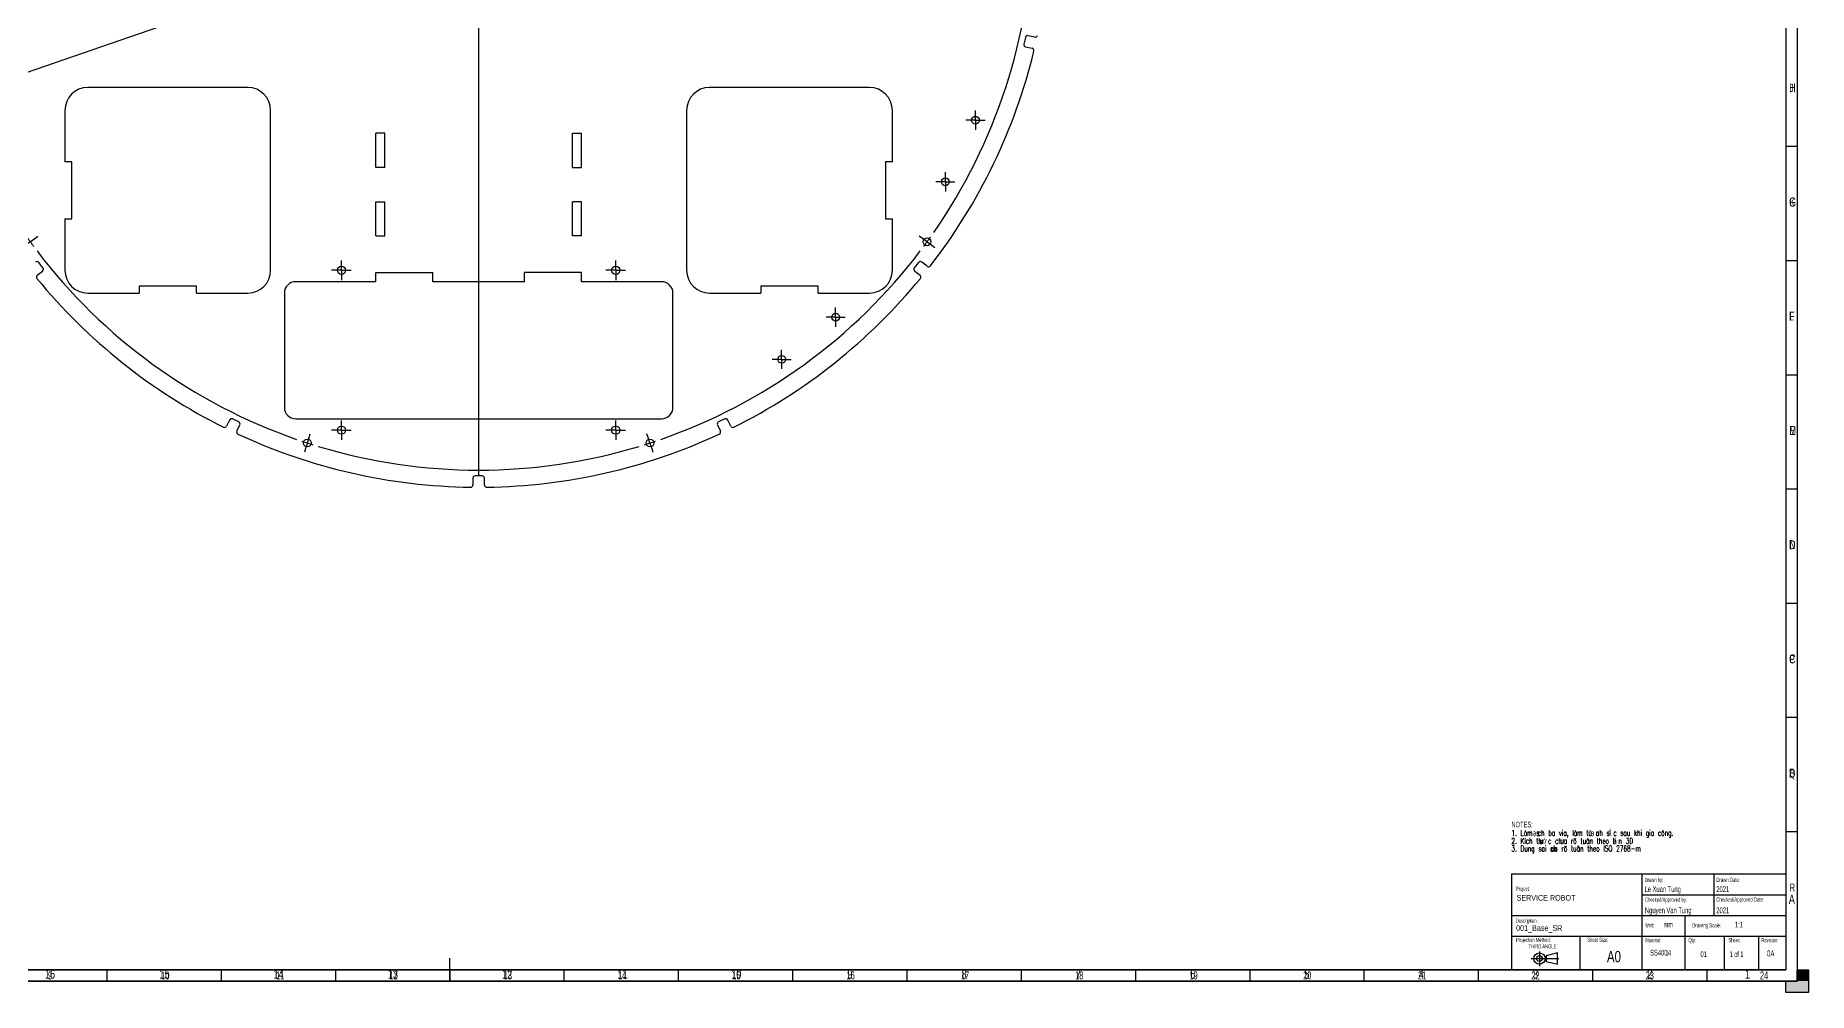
# Model space of a CAD drawing. Extents: x 0 to 1189, y 0 to 841.
# Drawn here: x 413 to 1189, y 0 to 419 of the extents above; entities that cross this region are included whole.
import ezdxf

# ---------------------------------------------------------------- set-up
doc = ezdxf.new("R2010")
doc.units = 0
doc.layers.get('0').update_dxf_attribs({"linetype": 'CONTINUOUS'})
doc.layers.add('BORDER', color=7, linetype='CONTINUOUS')
doc.layers.add('TRIM', color=7, linetype='CONTINUOUS')
doc.styles.add('MtXpl_MS_PGothic', font='txt')
doc.styles.add('SLDTEXTSTYLE0', font='TXT', dxfattribs={"width": 0.605})
doc.styles.add('SLDTEXTSTYLE1', font='TXT', dxfattribs={"width": 0.57})
doc.styles.add('SLDTEXTSTYLE2', font='TXT', dxfattribs={"width": 0.75})
doc.styles.add('SLDTEXTSTYLE3', font='TXT', dxfattribs={"width": 0.605, "bigfont": 'bigfont'})
doc.dimstyles.get("Standard").update_dxf_attribs({"dimtxt": 2.5, "dimasz": 2.5, "dimexe": 1.25, "dimexo": 0.625, "dimtad": 1, "dimcen": 2.5, "dimazin": 3, "dimtfac": 1, "dimtmove": 0, "dimatfit": 3})

# ---------------------------------------------------------------- blocks, each defined once
blk = doc.blocks.new('*U42')
at = {"layer": 'TRIM', "linetype": 'CONTINUOUS'}
for p, q in [((1184, 5), (1184, 10)), ((1189, 10), (1189, 5)), ((1179, 0), (1179, 5)), ((1189, 5), (1189, 0))]:
    blk.add_line(p, q, dxfattribs=at)
at = {"layer": 'TRIM', "linetype": 'CONTINUOUS', "extrusion": (0, 0, -1)}
for points in [[(-1184, 10), (-1189, 5), (-1184, 5)], [(-1184, 10), (-1189, 10), (-1189, 5)], [(-1179, 5), (-1189, 0), (-1179, 0)], [(-1179, 5), (-1189, 5), (-1189, 0)]]:
    blk.add_solid(points, dxfattribs=at)
blk = doc.blocks.new('*U51')
at = {"layer": 'BORDER', "color": 7, "style": 'SLDTEXTSTYLE0', "width": 0.605}
blk.add_text('11', height=3.5, dxfattribs=at).set_placement((518.57, 5.77))
blk = doc.blocks.new('*U52')
at = {"layer": 'BORDER', "color": 7, "style": 'SLDTEXTSTYLE0', "width": 0.605}
blk.add_text('9', height=3.5, dxfattribs=at).set_placement((418.8, 5.72))
blk = doc.blocks.new('*U56')
at = {"layer": 'BORDER', "color": 7, "style": 'SLDTEXTSTYLE0', "width": 0.605}
blk.add_text('12', height=3.5, dxfattribs=at).set_placement((568.15, 5.77))
blk = doc.blocks.new('*U58')
at = {"layer": 'BORDER', "color": 7, "style": 'SLDTEXTSTYLE0', "width": 0.605}
blk.add_text('10', height=3.5, dxfattribs=at).set_placement((468.33, 5.72))
blk = doc.blocks.new('*U66')
at = {"layer": 'BORDER', "color": 7, "style": 'SLDTEXTSTYLE0', "width": 0.605}
blk.add_text('14', height=3.5, dxfattribs=at).set_placement((668.15, 5.74))
blk = doc.blocks.new('*U67')
at = {"layer": 'BORDER', "color": 7, "style": 'SLDTEXTSTYLE0', "width": 0.605}
blk.add_text('15', height=3.5, dxfattribs=at).set_placement((718.15, 5.79))
blk = doc.blocks.new('*U68')
at = {"layer": 'BORDER', "color": 7, "style": 'SLDTEXTSTYLE0', "width": 0.605}
blk.add_text('13', height=3.5, dxfattribs=at).set_placement((618.15, 5.79))
blk = doc.blocks.new('*U69')
at = {"layer": 'BORDER', "color": 7, "style": 'SLDTEXTSTYLE0', "width": 0.605}
blk.add_text('16', height=3.5, dxfattribs=at).set_placement((768.15, 5.79))
blk = doc.blocks.new('*U70')
at = {"layer": 'BORDER', "color": 7, "style": 'SLDTEXTSTYLE0', "width": 0.605}
blk.add_text('19', height=3.5, dxfattribs=at).set_placement((918.15, 5.76))
blk = doc.blocks.new('*U71')
at = {"layer": 'BORDER', "color": 7, "style": 'SLDTEXTSTYLE0', "width": 0.605}
blk.add_text('18', height=3.5, dxfattribs=at).set_placement((868.15, 5.76))
blk = doc.blocks.new('*U72')
at = {"layer": 'BORDER', "color": 7, "style": 'SLDTEXTSTYLE0', "width": 0.605}
blk.add_text('17', height=3.5, dxfattribs=at).set_placement((818.16, 5.73))
blk = doc.blocks.new('*U73')
at = {"layer": 'BORDER', "color": 7, "style": 'SLDTEXTSTYLE0', "width": 0.605}
blk.add_text('22', height=3.5, dxfattribs=at).set_placement((1067.74, 5.73))
blk = doc.blocks.new('*U74')
at = {"layer": 'BORDER', "color": 7, "style": 'SLDTEXTSTYLE0', "width": 0.605}
blk.add_text('21', height=3.5, dxfattribs=at).set_placement((1018.15, 5.76))
blk = doc.blocks.new('*U75')
at = {"layer": 'BORDER', "color": 7, "style": 'SLDTEXTSTYLE0', "width": 0.605}
blk.add_text('20', height=3.5, dxfattribs=at).set_placement((967.91, 5.76))
blk = doc.blocks.new('*U76')
at = {"layer": 'BORDER', "color": 7, "style": 'SLDTEXTSTYLE0', "width": 0.605}
blk.add_text('23', height=3.5, dxfattribs=at).set_placement((1117.74, 5.73))
blk = doc.blocks.new('*U77')
at = {"layer": 'BORDER', "color": 7, "style": 'SLDTEXTSTYLE0', "width": 0.605}
blk.add_text('24', height=3.5, dxfattribs=at).set_placement((1167.73, 5.73))
blk = doc.blocks.new('*U115')
at = {"layer": 'BORDER', "color": 7, "style": 'SLDTEXTSTYLE0', "width": 0.605}
blk.add_text('J', height=3.5, dxfattribs=at).set_placement((1180.83, 394.24))
blk = doc.blocks.new('*U116')
at = {"layer": 'BORDER', "color": 7, "style": 'SLDTEXTSTYLE0', "width": 0.605}
blk.add_text('K', height=3.5, dxfattribs=at).set_placement((1180.8, 344.24))
blk = doc.blocks.new('*U117')
at = {"layer": 'BORDER', "color": 7, "style": 'SLDTEXTSTYLE0', "width": 0.605}
blk.add_text('L', height=3.5, dxfattribs=at).set_placement((1180.8, 294.24))
blk = doc.blocks.new('*U118')
at = {"layer": 'BORDER', "color": 7, "style": 'SLDTEXTSTYLE0', "width": 0.605}
blk.add_text('M', height=3.5, dxfattribs=at).set_placement((1180.75, 244.24))
blk = doc.blocks.new('*U119')
at = {"layer": 'BORDER', "color": 7, "style": 'SLDTEXTSTYLE0', "width": 0.605}
blk.add_text('P', height=3.5, dxfattribs=at).set_placement((1180.81, 144.24))
blk = doc.blocks.new('*U120')
at = {"layer": 'BORDER', "color": 7, "style": 'SLDTEXTSTYLE0', "width": 0.605}
blk.add_text('Q', height=3.5, dxfattribs=at).set_placement((1180.75, 94.24))
blk = doc.blocks.new('*U121')
at = {"layer": 'BORDER', "color": 7, "style": 'SLDTEXTSTYLE0', "width": 0.605}
blk.add_text('R', height=3.5, dxfattribs=at).set_placement((1180.78, 44.24))
blk = doc.blocks.new('*U122')
at = {"layer": 'BORDER', "color": 7, "style": 'SLDTEXTSTYLE0', "width": 0.605}
blk.add_text('N', height=3.5, dxfattribs=at).set_placement((1180.8, 194.24))
blk = doc.blocks.new('*U123')
at = {"layer": 'BORDER', "style": 'SLDTEXTSTYLE0', "width": 0.605}
blk.add_text('Sheet:', height=1.8, dxfattribs=at).set_placement((1153.95, 22.04))
blk = doc.blocks.new('*U124')
at = {"layer": 'BORDER', "style": 'SLDTEXTSTYLE0', "width": 0.605}
blk.add_text('Revision:', height=1.8, dxfattribs=at).set_placement((1168.36, 22.04))
blk = doc.blocks.new('*U125')
at = {"layer": 'BORDER', "style": 'SLDTEXTSTYLE0', "width": 0.605}
blk.add_text('Material:', height=1.8, dxfattribs=at).set_placement((1117.61, 22.04))
blk = doc.blocks.new('*U126')
at = {"layer": 'BORDER', "style": 'SLDTEXTSTYLE1', "width": 0.57}
blk.add_text('1 of 1', height=2.5, dxfattribs=at).set_placement((1154.54, 15.53))
blk = doc.blocks.new('*U127')
at = {"layer": 'BORDER', "style": 'SLDTEXTSTYLE0', "width": 0.605}
blk.add_text('Checked/Approved by:', height=1.8, dxfattribs=at).set_placement((1117.44, 39.78))
blk = doc.blocks.new('*U128')
at = {"layer": 'BORDER', "color": 0, "style": 'SLDTEXTSTYLE0', "width": 0.605}
blk.add_text('Projection Method:', height=1.8, dxfattribs=at).set_placement((0, 0.52))
blk = doc.blocks.new('*U129')
at = {"layer": 'BORDER', "color": 0, "style": 'SLDTEXTSTYLE0', "width": 0.605}
blk.add_text('THIRD ANGLE', height=1.8, dxfattribs=at).set_placement((5.4, -2.28))
blk = doc.blocks.new('SW_NOTE_0')
for name in ['*U128', '*U129']:
    blk.add_blockref(name, (0, 0))
blk = doc.blocks.new('*U130')
at = {"layer": 'BORDER', "style": 'SLDTEXTSTYLE0', "width": 0.605}
blk.add_text('Sheet Size:', height=1.8, dxfattribs=at).set_placement((1092.18, 22.19))
blk = doc.blocks.new('*U131')
at = {"layer": 'BORDER', "style": 'SLDTEXTSTYLE2', "width": 0.75}
blk.add_text('A0', height=5, dxfattribs=at).set_placement((1100.81, 13.24))
blk = doc.blocks.new('*U132')
at = {"layer": 'BORDER', "style": 'SLDTEXTSTYLE0', "width": 0.605}
blk.add_text('Drawn by:', height=1.8, dxfattribs=at).set_placement((1117.25, 48.42))
blk = doc.blocks.new('*U133')
at = {"layer": 'BORDER', "style": 'SLDTEXTSTYLE0', "width": 0.605}
blk.add_text('Drawn Date:', height=1.8521, dxfattribs=at).set_placement((1148.65, 48.43))
blk = doc.blocks.new('*U134')
at = {"layer": 'BORDER', "style": 'SLDTEXTSTYLE0', "width": 0.605}
blk.add_text('Checked/Approved Date:', height=1.8521, dxfattribs=at).set_placement((1148.65, 39.79))
blk = doc.blocks.new('*U135')
at = {"layer": 'BORDER', "style": 'SLDTEXTSTYLE0', "width": 0.605}
blk.add_text('Drawing Scale:', height=1.8521, dxfattribs=at).set_placement((1138.17, 28.52))
blk = doc.blocks.new('*U136')
at = {"layer": 'BORDER', "style": 'SLDTEXTSTYLE0', "width": 0.605}
blk.add_text('Le Xuan Tung', height=2.5, dxfattribs=at).set_placement((1117.25, 44.06))
blk = doc.blocks.new('*U137')
at = {"layer": 'BORDER', "style": 'SLDTEXTSTYLE0', "width": 0.605}
blk.add_text('2021', height=2.5, dxfattribs=at).set_placement((1148.65, 44.06))
blk = doc.blocks.new('*U138')
at = {"layer": 'BORDER', "style": 'SLDTEXTSTYLE0', "width": 0.605}
blk.add_text('Nguyen Van Tung', height=2.5, dxfattribs=at).set_placement((1117.44, 34.75))
blk = doc.blocks.new('*U139')
at = {"layer": 'BORDER', "style": 'SLDTEXTSTYLE0', "width": 0.605}
blk.add_text('2021', height=2.5, dxfattribs=at).set_placement((1148.65, 34.75))
blk = doc.blocks.new('*U140')
at = {"layer": 'BORDER', "style": 'SLDTEXTSTYLE0', "width": 0.605}
blk.add_text('0A', height=2.646, dxfattribs=at).set_placement((1170.81, 15.8))
blk = doc.blocks.new('*U141')
at = {"layer": 'BORDER', "style": 'SLDTEXTSTYLE0', "width": 0.605}
blk.add_text('1:1', height=2.5, dxfattribs=at).set_placement((1156.78, 28.5))
blk = doc.blocks.new('*U142')
at = {"layer": 'BORDER', "style": 'SLDTEXTSTYLE0', "width": 0.605}
blk.add_text('Qty:', height=1.8, dxfattribs=at).set_placement((1136.48, 22.04))
blk = doc.blocks.new('*U143')
at = {"layer": 'BORDER', "style": 'SLDTEXTSTYLE0', "width": 0.605}
blk.add_text('01', height=2.5, dxfattribs=at).set_placement((1141.73, 15.53))
blk = doc.blocks.new('*U144')
at = {"layer": 'BORDER', "style": 'SLDTEXTSTYLE0'}
for s, width, p in [('SS400', 0.605, (1119.7, 16.2)), ('t4', 0.61, (1126.76, 16.2))]:
    blk.add_text(s, height=2.5, dxfattribs=dict(at, width=width)).set_placement(p)
blk = doc.blocks.new('*U145')
at = {"layer": 'BORDER', "style": 'SLDTEXTSTYLE0', "width": 0.605}
blk.add_text('mm', height=2.5, dxfattribs=at).set_placement((1125.57, 28.5))
blk = doc.blocks.new('*U146')
at = {"layer": 'BORDER', "style": 'SLDTEXTSTYLE0', "width": 0.605}
blk.add_text('Unit:', height=1.852, dxfattribs=at).set_placement((1117.65, 28.52))
blk = doc.blocks.new('*U147')
at = {"layer": 'BORDER', "style": 'SLDTEXTSTYLE2', "width": 0.75}
blk.add_text('001_Base_SR', height=2.5, dxfattribs=at).set_placement((1061.08, 27))
blk = doc.blocks.new('*U148')
at = {"layer": 'BORDER', "style": 'SLDTEXTSTYLE0', "width": 0.605}
blk.add_text('Description:', height=1.8, dxfattribs=at).set_placement((1060.9, 30.58))
blk = doc.blocks.new('*U149')
at = {"layer": 'BORDER', "style": 'SLDTEXTSTYLE2', "width": 0.75}
blk.add_text('SERVICE ROBOT', height=2.5, dxfattribs=at).set_placement((1061.23, 40.23))
blk = doc.blocks.new('*U150')
at = {"layer": 'BORDER', "style": 'SLDTEXTSTYLE0', "width": 0.605}
blk.add_text('Project:', height=1.8, dxfattribs=at).set_placement((1061.01, 44.53))
blk = doc.blocks.new('*U152')
at = {"color": 7, "style": 'SLDTEXTSTYLE2', "width": 0.75}
blk.add_text('A', height=3.97, dxfattribs=at).set_placement((1180.35, 38.84))
blk = doc.blocks.new('*U154')
at = {"color": 7, "style": 'SLDTEXTSTYLE2', "width": 0.75}
blk.add_text('B', height=3.97, dxfattribs=at).set_placement((1180.48, 94.09))
blk = doc.blocks.new('*U156')
at = {"color": 7, "style": 'SLDTEXTSTYLE2', "width": 0.75}
blk.add_text('C', height=3.97, dxfattribs=at).set_placement((1180.47, 144.09))
blk = doc.blocks.new('*U158')
at = {"color": 7, "style": 'SLDTEXTSTYLE2', "width": 0.75}
blk.add_text('D', height=3.97, dxfattribs=at).set_placement((1180.46, 194.09))
blk = doc.blocks.new('*U160')
at = {"color": 7, "style": 'SLDTEXTSTYLE2', "width": 0.75}
blk.add_text('E', height=3.97, dxfattribs=at).set_placement((1180.52, 244.09))
blk = doc.blocks.new('*U162')
at = {"color": 7, "style": 'SLDTEXTSTYLE2', "width": 0.75}
blk.add_text('F', height=3.97, dxfattribs=at).set_placement((1180.47, 294.09))
blk = doc.blocks.new('*U164')
at = {"color": 7, "style": 'SLDTEXTSTYLE2', "width": 0.75}
blk.add_text('G', height=3.97, dxfattribs=at).set_placement((1180.49, 344.09))
blk = doc.blocks.new('*U166')
at = {"color": 7, "style": 'SLDTEXTSTYLE2', "width": 0.75}
blk.add_text('H', height=3.97, dxfattribs=at).set_placement((1180.5, 394.09))
blk = doc.blocks.new('*U199')
at = {"color": 7, "style": 'SLDTEXTSTYLE2', "width": 0.75}
blk.add_text('16', height=3.969, dxfattribs=at).set_placement((417.44, 6.09))
blk = doc.blocks.new('*U201')
at = {"color": 7, "style": 'SLDTEXTSTYLE2', "width": 0.75}
blk.add_text('15', height=3.969, dxfattribs=at).set_placement((467.44, 6.09))
blk = doc.blocks.new('*U203')
at = {"color": 7, "style": 'SLDTEXTSTYLE2', "width": 0.75}
blk.add_text('14', height=3.969, dxfattribs=at).set_placement((517.44, 6.09))
blk = doc.blocks.new('*U205')
at = {"color": 7, "style": 'SLDTEXTSTYLE2', "width": 0.75}
blk.add_text('13', height=3.969, dxfattribs=at).set_placement((567.44, 6.09))
blk = doc.blocks.new('*U207')
at = {"color": 7, "style": 'SLDTEXTSTYLE2', "width": 0.75}
blk.add_text('12', height=3.969, dxfattribs=at).set_placement((617.44, 6.09))
blk = doc.blocks.new('*U209')
at = {"color": 7, "style": 'SLDTEXTSTYLE2', "width": 0.75}
blk.add_text('11', height=3.969, dxfattribs=at).set_placement((667.93, 6.09))
blk = doc.blocks.new('*U211')
at = {"color": 7, "style": 'SLDTEXTSTYLE2', "width": 0.75}
blk.add_text('10', height=3.969, dxfattribs=at).set_placement((717.68, 6.09))
blk = doc.blocks.new('*U213')
at = {"color": 7, "style": 'SLDTEXTSTYLE2', "width": 0.75}
blk.add_text('9', height=3.97, dxfattribs=at).set_placement((768.47, 6.09))
blk = doc.blocks.new('*U215')
at = {"color": 7, "style": 'SLDTEXTSTYLE2', "width": 0.75}
blk.add_text('8', height=3.97, dxfattribs=at).set_placement((818.47, 6.09))
blk = doc.blocks.new('*U217')
at = {"color": 7, "style": 'SLDTEXTSTYLE2', "width": 0.75}
blk.add_text('7', height=3.97, dxfattribs=at).set_placement((868.47, 6.09))
blk = doc.blocks.new('*U219')
at = {"color": 7, "style": 'SLDTEXTSTYLE2', "width": 0.75}
blk.add_text('6', height=3.97, dxfattribs=at).set_placement((918.47, 6.09))
blk = doc.blocks.new('*U221')
at = {"color": 7, "style": 'SLDTEXTSTYLE2', "width": 0.75}
blk.add_text('5', height=3.97, dxfattribs=at).set_placement((968.47, 6.09))
blk = doc.blocks.new('*U223')
at = {"color": 7, "style": 'SLDTEXTSTYLE2', "width": 0.75}
blk.add_text('4', height=3.97, dxfattribs=at).set_placement((1018.47, 6.09))
blk = doc.blocks.new('*U225')
at = {"color": 7, "style": 'SLDTEXTSTYLE2', "width": 0.75}
blk.add_text('3', height=3.97, dxfattribs=at).set_placement((1068.47, 6.09))
blk = doc.blocks.new('*U227')
at = {"color": 7, "style": 'SLDTEXTSTYLE2', "width": 0.75}
blk.add_text('2', height=3.97, dxfattribs=at).set_placement((1118.47, 6.09))
blk = doc.blocks.new('*U229')
at = {"color": 7, "style": 'SLDTEXTSTYLE2', "width": 0.75}
blk.add_text('1', height=3.97, dxfattribs=at).set_placement((1161.21, 6.09))
blk = doc.blocks.new('*U231')
at = {"layer": 'BORDER', "color": 0, "style": 'SLDTEXTSTYLE0', "width": 0.605}
blk.add_text('NOTES:', height=2.5, dxfattribs=at).set_placement((0, 0.72))
blk = doc.blocks.new('*U232')
at = {"layer": 'BORDER', "color": 0, "width": 0.605}
for s, style, p in [('ắ', 'MtXpl_MS_PGothic', (42.41, -2.94)), ('1. Làm s', 'SLDTEXTSTYLE3', (0, -2.94)), ('ạ', 'MtXpl_MS_PGothic', (9.38, -2.94)), ('ch ba via, làm tù c', 'SLDTEXTSTYLE3', (11.58, -2.94)), ('ạ', 'MtXpl_MS_PGothic', (34.77, -2.94)), ('nh s', 'SLDTEXTSTYLE3', (36.97, -2.94)), ('c sau khi gia công.', 'SLDTEXTSTYLE3', (44.61, -2.94))]:
    blk.add_text(s, height=2.5, dxfattribs=dict(at, style=style)).set_placement(p)
blk = doc.blocks.new('*U233')
at = {"layer": 'BORDER', "color": 0, "width": 0.605}
for s, style, p in [('2. Kích th', 'SLDTEXTSTYLE3', (0, -6.44)), ('ư', 'SLDTEXTSTYLE3', (12.4, -6.44)), ('ớ', 'MtXpl_MS_PGothic', (13.82, -6.44)), ('c ch', 'SLDTEXTSTYLE3', (16.02, -6.44)), ('ư', 'SLDTEXTSTYLE3', (21.46, -6.44)), ('a rõ tuân theo b', 'SLDTEXTSTYLE3', (22.88, -6.44)), ('ả', 'MtXpl_MS_PGothic', (44.66, -6.44)), ('n 3D', 'SLDTEXTSTYLE3', (46.86, -6.44))]:
    blk.add_text(s, height=2.5, dxfattribs=dict(at, style=style)).set_placement(p)
blk = doc.blocks.new('*U234')
at = {"layer": 'BORDER', "color": 0, "style": 'SLDTEXTSTYLE3', "width": 0.605}
for s, p in [('3. Dung sai ch', (0, -9.79)), ('a rõ tuân theo ISO 2768-m', (18.76, -9.79)), ('ư', (17.34, -9.79))]:
    blk.add_text(s, height=2.5, dxfattribs=at).set_placement(p)
blk = doc.blocks.new('SW_NOTE_1')
for name in ['*U231', '*U232', '*U233', '*U234']:
    blk.add_blockref(name, (0, 0))
blk = doc.blocks.new('*U235')
at = {"layer": 'BORDER', "style": 'SLDTEXTSTYLE2', "width": 0.75}
blk.add_text('∅', height=6.88, dxfattribs=at).set_placement((855.43, 558.53))
blk = doc.blocks.new('*U236')
at = {"layer": 'BORDER', "style": 'SLDTEXTSTYLE2', "width": 0.75}
blk.add_text('500.00', height=6.879, dxfattribs=at).set_placement((865.82, 558.53))
blk = doc.blocks.new('_D')
at = {"layer": 'BORDER'}
for p, q in [((370.91, 389.47), (843.43, 552.94)), ((843.43, 552.94), (853.85, 556.54)), ((853.85, 556.54), (893.77, 556.54))]:
    blk.add_line(p, q, dxfattribs=at)
blk.add_solid([(843.43, 552.94), (846.72, 553.54), (846.39, 554.5)], dxfattribs=at)
for name in ['*U235', '*U236']:
    blk.add_blockref(name, (0, 0))
blk = doc.blocks.new('SW_CENTERMARKSYMBOL_0')
at = {"layer": 'BORDER', "color": 0}
for p, q in [((196.19, 147.54), (196.19, 387.54)), ((120.48, 375.55), (119.95, 377.16)), ((121.25, 373.17), (120.48, 375.55)), ((121.25, 373.17), (122.02, 370.79)), ((271.12, 373.17), (270.35, 370.79)), ((271.12, 373.17), (271.9, 375.55)), ((271.9, 375.55), (272.42, 377.16)), ((122.02, 370.79), (122.55, 369.17)), ((270.35, 370.79), (269.83, 369.17)), ((-2.02, 286.55), (-3.4, 287.54)), ((394.4, 286.55), (395.77, 287.54)), ((0, 285.08), (-2.02, 286.55)), ((0, 285.08), (2.02, 283.61)), ((2.02, 283.61), (3.4, 282.61)), ((390.35, 283.61), (388.98, 282.61)), ((392.37, 285.08), (390.35, 283.61)), ((392.37, 285.08), (394.4, 286.55)), ((-48.81, 142.54), (-50.51, 142.54)), ((191.19, 142.54), (-48.81, 142.54)), ((-46.31, 142.54), (-48.81, 142.54)), ((-46.31, 142.54), (-43.81, 142.54)), ((-43.81, 142.54), (-42.11, 142.54)), ((196.19, 142.54), (193.69, 142.54)), ((196.19, 142.54), (196.19, 145.04)), ((196.19, 142.54), (196.19, 140.04)), ((196.19, 142.54), (198.69, 142.54)), ((201.19, 142.54), (441.19, 142.54)), ((436.19, 142.54), (434.49, 142.54)), ((438.69, 142.54), (436.19, 142.54)), ((438.69, 142.54), (441.19, 142.54)), ((441.19, 142.54), (442.89, 142.54)), ((196.19, 137.54), (196.19, -102.46)), ((0, 0), (-2.02, -1.47)), ((0, 0), (2.02, 1.47)), ((2.02, 1.47), (3.4, 2.47)), ((390.35, 1.47), (388.98, 2.47)), ((392.37, 0), (390.35, 1.47)), ((392.37, 0), (394.4, -1.47)), ((-2.02, -1.47), (-3.4, -2.47)), ((394.4, -1.47), (395.77, -2.47)), ((122.02, -85.72), (122.55, -84.1)), ((270.35, -85.72), (269.83, -84.1)), ((120.48, -90.47), (119.95, -92.09)), ((121.25, -88.09), (120.48, -90.47)), ((121.25, -88.09), (122.02, -85.72)), ((271.12, -88.09), (270.35, -85.72)), ((271.12, -88.09), (271.9, -90.47)), ((271.9, -90.47), (272.42, -92.09))]:
    blk.add_line(p, q, dxfattribs=at)
for start, end in [(73.18136, 106.81864), (108, 108.59068), (107.40932, 108), (72, 72.59068), (71.40932, 72), (109.18136, 142.81864), (37.18136, 70.81864), (143.40932, 144), (36, 36.59068), (145.18136, 178.81864), (144, 144.59068), (35.40932, 36), (1.18136, 34.81864), (179.40932, 180), (180, 180.59068), (0, 0.59068), (359.40932, 0), (181.18136, 214.81864), (325.18136, 358.81864), (215.40932, 216), (324, 324.59068), (216, 216.59068), (217.18136, 250.81864), (289.18136, 322.81864), (323.40932, 324), (251.40932, 252), (252, 252.59068), (253.18136, 286.81864), (287.40932, 288), (288, 288.59068)]:
    blk.add_arc((196.19, 142.54), 242.5, start, end, dxfattribs=at)
blk = doc.blocks.new('SW_CENTERMARKSYMBOL_4')
at = {"layer": 'BORDER', "color": 0}
for p, q in [((-2.5, 0), (-4.2, 0)), ((0, 0), (-2.5, 0)), ((0, 2.5), (0, 4.2)), ((0, 0), (0, 2.5)), ((0, 0), (0, -2.5)), ((0, 0), (2.5, 0)), ((2.5, 0), (4.2, 0)), ((0, -2.5), (0, -4.2))]:
    blk.add_line(p, q, dxfattribs=at)
blk = doc.blocks.new('SW_CENTERMARKSYMBOL_5')
at = {"layer": 'BORDER', "color": 0}
for p, q in [((-2.5, 0), (-4.2, 0)), ((0, 0), (-2.5, 0)), ((0, 2.5), (0, 4.2)), ((0, 0), (0, 2.5)), ((0, 0), (0, -2.5)), ((0, 0), (2.5, 0)), ((2.5, 0), (4.2, 0)), ((0, -2.5), (0, -4.2))]:
    blk.add_line(p, q, dxfattribs=at)
blk = doc.blocks.new('SW_CENTERMARKSYMBOL_6')
at = {"layer": 'BORDER', "color": 0}
for p, q in [((-2.5, 0), (-4.2, 0)), ((0, 0), (-2.5, 0)), ((0, 2.5), (0, 4.2)), ((0, 0), (0, 2.5)), ((0, 0), (0, -2.5)), ((0, 0), (2.5, 0)), ((2.5, 0), (4.2, 0)), ((0, -2.5), (0, -4.2))]:
    blk.add_line(p, q, dxfattribs=at)
blk = doc.blocks.new('SW_CENTERMARKSYMBOL_10')
at = {"layer": 'BORDER', "color": 0}
for p, q in [((-2.5, 0), (-4.2, 0)), ((0, 0), (-2.5, 0)), ((0, 2.5), (0, 4.2)), ((0, 0), (0, 2.5)), ((0, 0), (0, -2.5)), ((0, 0), (2.5, 0)), ((2.5, 0), (4.2, 0)), ((0, -2.5), (0, -4.2))]:
    blk.add_line(p, q, dxfattribs=at)
blk = doc.blocks.new('SW_CENTERMARKSYMBOL_21')
at = {"layer": 'BORDER', "color": 0}
for p, q in [((-2.5, 0), (-4.3, 0)), ((0, 0), (-2.5, 0)), ((0, 2.5), (0, 4.3)), ((0, 0), (0, 2.5)), ((0, 0), (0, -2.5)), ((0, 0), (2.5, 0)), ((2.5, 0), (4.3, 0)), ((0, -2.5), (0, -4.3))]:
    blk.add_line(p, q, dxfattribs=at)
blk = doc.blocks.new('SW_CENTERMARKSYMBOL_25')
at = {"layer": 'BORDER', "color": 0}
for p, q in [((-2.5, 0), (-4.3, 0)), ((0, 0), (-2.5, 0)), ((0, 2.5), (0, 4.3)), ((0, 0), (0, 2.5)), ((0, 0), (0, -2.5)), ((0, 0), (2.5, 0)), ((2.5, 0), (4.3, 0)), ((0, -2.5), (0, -4.3))]:
    blk.add_line(p, q, dxfattribs=at)
blk = doc.blocks.new('SW_CENTERMARKSYMBOL_26')
at = {"layer": 'BORDER', "color": 0}
for p, q in [((-2.5, 0), (-4.3, 0)), ((0, 0), (-2.5, 0)), ((0, 2.5), (0, 4.3)), ((0, 0), (0, 2.5)), ((0, 0), (0, -2.5)), ((0, 0), (2.5, 0)), ((2.5, 0), (4.3, 0)), ((0, -2.5), (0, -4.3))]:
    blk.add_line(p, q, dxfattribs=at)
blk = doc.blocks.new('SW_CENTERMARKSYMBOL_27')
at = {"layer": 'BORDER', "color": 0}
for p, q in [((-2.5, 0), (-4.3, 0)), ((0, 0), (-2.5, 0)), ((0, 2.5), (0, 4.3)), ((0, 0), (0, 2.5)), ((0, 0), (0, -2.5)), ((0, 0), (2.5, 0)), ((2.5, 0), (4.3, 0)), ((0, -2.5), (0, -4.3))]:
    blk.add_line(p, q, dxfattribs=at)

msp = doc.modelspace()

# ---------------------------------------------------------------- linework, layer by layer
at = {"color": 7, "linetype": 'CONTINUOUS'}
for p, q in [((1179, 831), (1179, 10)), ((1184, 836), (1184, 5)), ((850.461, 418.241), (847.56, 418.903)), ((846.363, 418.15), (845.695, 415.226)), ((846.447, 414.028), (849.348, 413.366)), ((506.171, 396.206), (436.171, 396.206)), ((778.171, 396.206), (708.171, 396.206)), ((426.171, 386.206), (426.171, 363.706)), ((516.171, 316.206), (516.171, 386.206)), ((698.171, 386.206), (698.171, 316.206)), ((788.171, 363.706), (788.171, 386.206)), ((566.171, 376.206), (562.171, 376.206)), ((562.171, 361.206), (562.171, 376.206)), ((566.171, 361.206), (566.171, 376.206)), ((648.171, 376.206), (652.171, 376.206)), ((648.171, 361.206), (648.171, 376.206)), ((652.171, 361.206), (652.171, 376.206)), ((1179, 370.5), (1184, 370.5)), ((429.171, 363.706), (426.171, 363.706)), ((429.171, 338.706), (429.171, 363.706)), ((566.171, 361.206), (562.171, 361.206)), ((648.171, 361.206), (652.171, 361.206)), ((785.171, 363.706), (785.171, 338.706)), ((788.171, 363.706), (785.171, 363.706)), ((562.171, 346.206), (566.171, 346.206)), ((562.171, 331.206), (562.171, 346.206)), ((566.171, 331.206), (566.171, 346.206)), ((652.171, 346.206), (648.171, 346.206)), ((648.171, 331.206), (648.171, 346.206)), ((652.171, 331.206), (652.171, 346.206)), ((426.171, 338.706), (429.171, 338.706)), ((426.171, 338.706), (426.171, 316.206)), ((785.171, 338.706), (788.171, 338.706)), ((788.171, 316.206), (788.171, 338.706)), ((562.171, 331.206), (566.171, 331.206)), ((652.171, 331.206), (648.171, 331.206)), ((416.558, 317.278), (414.688, 319.623)), ((799.655, 319.623), (797.785, 317.278)), ((803.387, 317.927), (801.061, 319.782)), ((1179, 320.5), (1184, 320.5)), ((414.073, 314.017), (416.4, 315.873)), ((562.171, 311.206), (527.171, 311.206)), ((562.171, 315.206), (587.171, 315.206)), ((562.171, 311.206), (562.171, 315.206)), ((587.171, 311.206), (587.171, 315.206)), ((627.171, 311.206), (587.171, 311.206)), ((652.171, 315.206), (627.171, 315.206)), ((627.171, 311.206), (627.171, 315.206)), ((652.171, 311.206), (652.171, 315.206)), ((687.171, 311.206), (652.171, 311.206)), ((797.943, 315.873), (800.27, 314.017)), ((436.171, 306.206), (458.671, 306.206)), ((458.671, 309.206), (458.671, 306.206)), ((483.671, 309.206), (458.671, 309.206)), ((483.671, 306.206), (483.671, 309.206)), ((483.671, 306.206), (506.171, 306.206)), ((522.171, 306.206), (522.171, 256.206)), ((692.171, 256.206), (692.171, 306.206)), ((708.171, 306.206), (730.671, 306.206)), ((730.671, 309.206), (730.671, 306.206)), ((755.671, 309.206), (730.671, 309.206)), ((755.671, 306.206), (755.671, 309.206)), ((755.671, 306.206), (778.171, 306.206)), ((1179, 270.5), (1184, 270.5)), ((498.184, 250.652), (496.893, 247.971)), ((502.221, 249.817), (499.518, 251.119)), ((501.398, 245.802), (502.688, 248.483)), ((527.171, 251.206), (687.171, 251.206)), ((711.654, 248.483), (712.945, 245.802)), ((714.824, 251.119), (712.122, 249.817)), ((717.45, 247.971), (716.159, 250.652)), ((604.671, 225.206), (604.671, 222.23)), ((608.671, 226.206), (605.671, 226.206)), ((609.671, 222.23), (609.671, 225.206)), ((1179, 220.5), (1184, 220.5)), ((1179, 170.5), (1184, 170.5)), ((1179, 120.5), (1184, 120.5)), ((1179, 70.5), (1184, 70.5)), ((1179, 10), (10, 10)), ((444.5, 10), (444.5, 5)), ((494.5, 10), (494.5, 5)), ((544.5, 10), (544.5, 5)), ((594.5, 4.999), (594.5, 15.001)), ((594.5, 10), (594.5, 5)), ((644.5, 10), (644.5, 5)), ((694.5, 10), (694.5, 5)), ((744.5, 10), (744.5, 5)), ((794.5, 10), (794.5, 5)), ((844.5, 10), (844.5, 5)), ((894.5, 10), (894.5, 5)), ((944.5, 10), (944.5, 5)), ((994.5, 10), (994.5, 5)), ((1044.5, 10), (1044.5, 5)), ((1094.5, 10), (1094.5, 5)), ((1144.5, 10), (1144.5, 5)), ((1184, 5), (5, 5))]:
    msp.add_line(p, q, dxfattribs=at)
for centre, radius in [((824.514, 381.889), 1.7), ((811.363, 354.926), 1.7), ((803.358, 328.668), 1.7), ((547.171, 316.206), 1.8), ((667.171, 316.206), 1.8), ((763.364, 295.652), 1.7), ((739.724, 277.182), 1.7), ((532.235, 240.574), 1.7), ((547.171, 246.206), 1.8), ((667.171, 246.206), 1.8), ((682.108, 240.574), 1.7)]:
    msp.add_circle(centre, radius, dxfattribs=at)
for centre, radius, start, end in [((847.338, 417.928), 1, 77.142857, 167.142857), ((850.683, 419.216), 1, 257.142857, 347.948246), ((607.171, 471.206), 250, 322.23396, 346.337468), ((846.67, 415.003), 1, 167.142857, 257.142857), ((849.126, 412.391), 1, 346.337468, 77.142857), ((436.171, 386.206), 10, 90, 180), ((506.171, 386.206), 10, 0, 90), ((708.171, 386.206), 10, 90, 180), ((778.171, 386.206), 10, 0, 90), ((413.906, 319), 1, 38.571429, 128.571429), ((800.437, 319), 1, 51.428571, 141.428571), ((804.01, 318.708), 1, 231.428571, 322.23396), ((414.697, 313.236), 1, 128.571429, 219.376817), ((607.171, 471.206), 250, 219.376817, 243.480325), ((415.776, 316.654), 1, 308.571429, 38.571429), ((436.171, 316.206), 10, 180, 270), ((506.171, 316.206), 10, 270, 0), ((527.171, 306.206), 5, 90, 180), ((687.171, 306.206), 5, 0, 90), ((708.171, 316.206), 10, 180, 270), ((607.171, 471.206), 250, 296.519675, 320.623183), ((778.171, 316.206), 10, 270, 0), ((798.567, 316.654), 1, 141.428571, 231.428571), ((799.646, 313.236), 1, 320.623183, 51.428571), ((527.171, 256.206), 5, 180, 270), ((687.171, 256.206), 5, 270, 0), ((499.085, 250.218), 1, 64.285714, 154.285714), ((501.788, 248.916), 1, 334.285714, 64.285714), ((712.555, 248.916), 1, 115.714286, 205.714286), ((715.258, 250.218), 1, 25.714286, 115.714286), ((495.992, 248.405), 1, 243.480325, 334.285714), ((502.298, 245.368), 1, 154.285714, 245.091103), ((607.171, 471.206), 250, 245.091103, 269.194611), ((607.171, 471.206), 250, 270.805389, 294.908897), ((712.044, 245.368), 1, 294.908897, 25.714286), ((718.351, 248.405), 1, 205.714286, 296.519675), ((605.671, 225.206), 1, 90, 180), ((608.671, 225.206), 1, 0, 90), ((603.671, 222.23), 1, 269.194611, 0), ((610.671, 222.23), 1, 180, 270.805389)]:
    msp.add_arc(centre, radius, start, end, dxfattribs=at)
at = {"layer": 'BORDER'}
for p, q in [((1179, 831), (1179, 10)), ((1184, 836), (1184, 5)), ((1179, 370.5), (1184, 370.5)), ((1179, 320.5), (1184, 320.5)), ((1179, 270.5), (1184, 270.5)), ((1179, 220.5), (1184, 220.5)), ((1179, 170.5), (1184, 170.5)), ((1179, 120.5), (1184, 120.5)), ((1179, 70.5), (1184, 70.5)), ((1058.998, 52), (1178.998, 52)), ((1116.016, 52), (1116.016, 10)), ((1147.57, 52), (1147.57, 33.57)), ((1179, 42.57), (1116.016, 42.57)), ((1116.016, 33.57), (1058.998, 33.57)), ((1179.124, 33.57), (1116.016, 33.57)), ((1088.998, 24.57), (1059, 24.57)), ((1116.016, 24.57), (1088.998, 24.57)), ((1088.998, 24.57), (1088.998, 10)), ((1071.256, 18.043), (1071.256, 11.589)), ((20, 10), (1179, 10)), ((444.5, 10), (444.5, 5)), ((494.5, 10), (494.5, 5)), ((544.5, 10), (544.5, 5)), ((594.5, 5), (594.5, 15)), ((644.5, 10), (644.5, 5)), ((694.5, 10), (694.5, 5)), ((744.5, 10), (744.5, 5)), ((794.5, 10), (794.5, 5)), ((844.5, 10), (844.5, 5)), ((894.5, 10), (894.5, 5)), ((944.5, 10), (944.5, 5)), ((994.5, 10), (994.5, 5)), ((1044.5, 10), (1044.5, 5)), ((1067.715, 14.866), (1079.728, 14.866)), ((1094.5, 10), (1094.5, 5)), ((1144.5, 10), (1144.5, 5)), ((15, 5), (1184, 5))]:
    msp.add_line(p, q, dxfattribs=at)
at = {"layer": 'BORDER', "linetype": 'CONTINUOUS'}
for p, q in [((1058.998, 52), (1058.998, 10)), ((1134.981, 10), (1134.981, 33.57)), ((1179, 24.57), (1116.016, 24.57)), ((1152.2, 10), (1152.2, 24.57)), ((1167.2, 10), (1167.2, 24.57)), ((1079.156, 17.366), (1074.156, 16.116)), ((1074.156, 16.116), (1074.156, 13.616)), ((1079.156, 12.366), (1079.156, 17.366)), ((1074.156, 13.616), (1079.156, 12.366))]:
    msp.add_line(p, q, dxfattribs=at)
for radius in [2.5, 1.25]:
    msp.add_circle((1071.256, 14.866), radius, dxfattribs=at)
at = {"layer": 'TRIM'}
for p, q in [((1184, 5), (1184, 10)), ((1184, 10), (1189, 10)), ((1189, 10), (1189, 0)), ((1179, 0), (1179, 5)), ((1179, 5), (1184, 5)), ((1189, 0), (1179, 0))]:
    msp.add_line(p, q, dxfattribs=at)

# ---------------------------------------------------------------- block references
for name in ['*U166', '*U115', '*U164', '*U116', '*U162', '*U117', '*U160', '*U118', '*U158', '*U122', '*U156', '*U119', '*U154', '*U120', '*U132', '*U136', '*U137', '*U133', '*U121', '*U150', '*U149', '*U127', '*U134', '*U152', '*U148', '*U138', '*U139', '*U147', '*U130', '*U125', '*U146', '*U145', '*U142', '*U135', '*U123', '*U141', '*U124', '*U131', '*U144', '*U143', '*U126', '*U140', '*U199', '*U52', '*U201', '*U58', '*U203', '*U51', '*U205', '*U56', '*U207', '*U68', '*U209', '*U66', '*U211', '*U67', '*U69', '*U213', '*U72', '*U215', '*U71', '*U217', '*U70', '*U219', '*U75', '*U221', '*U74', '*U223', '*U73', '*U225', '*U76', '*U227', '*U229', '*U77']:
    msp.add_blockref(name, (0, 0))
at = {"layer": 'BORDER'}
for name, p in [('SW_CENTERMARKSYMBOL_0', (410.985, 328.668)), ('SW_CENTERMARKSYMBOL_4', (824.514, 381.889)), ('SW_CENTERMARKSYMBOL_5', (811.363, 354.926)), ('SW_CENTERMARKSYMBOL_26', (547.171, 316.206)), ('SW_CENTERMARKSYMBOL_27', (667.171, 316.206)), ('SW_CENTERMARKSYMBOL_6', (763.364, 295.652)), ('SW_CENTERMARKSYMBOL_10', (739.724, 277.182)), ('SW_CENTERMARKSYMBOL_21', (547.171, 246.206)), ('SW_CENTERMARKSYMBOL_25', (667.171, 246.206)), ('SW_NOTE_1', (1058.993, 71.598)), ('SW_NOTE_0', (1061.071, 21.626))]:
    msp.add_blockref(name, p, dxfattribs=at)
at = {"layer": 'TRIM', "linetype": 'CONTINUOUS'}
msp.add_blockref('*U42', (0, 0), dxfattribs=at)

# ---------------------------------------------------------------- dimensions: what is measured, and where the dimension line sits
at = {"layer": 'BORDER'}
dim = msp.add_diameter_dim_2p(p1=(370.91, 389.471), p2=(843.433, 552.94), dimstyle='Standard', dxfattribs=at)
dim.commit()
dim.dimension.update_dxf_attribs({"geometry": '_D', "text_midpoint": (874.6, 562.142), "dimtype": 131})

doc.saveas('drawing.dxf')
